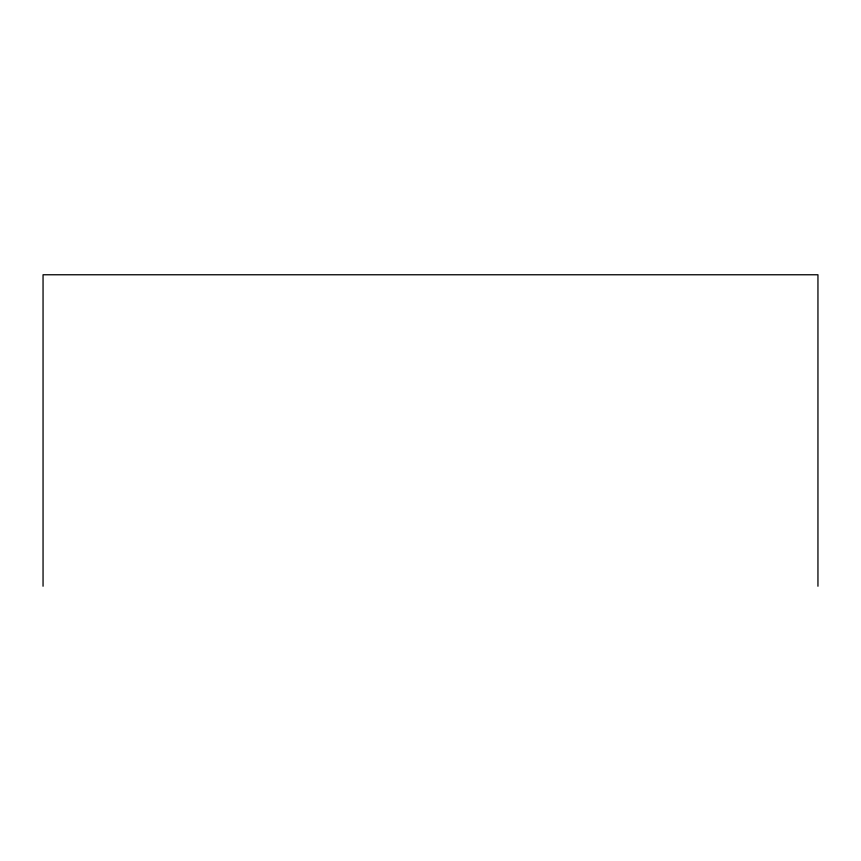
<?xml version="1.0" encoding="UTF-8"?>
<svg xmlns="http://www.w3.org/2000/svg" width="861" height="861" viewBox="0 0 861 861"><rect width="100%" height="100%" fill="white"/><g stroke="black" fill="none" stroke-linecap="round" stroke-linejoin="round"><path stroke-width="1.29" d="M817.95 586.233L817.95 274.767L43.05 274.767L43.05 586.233"/></g></svg>
